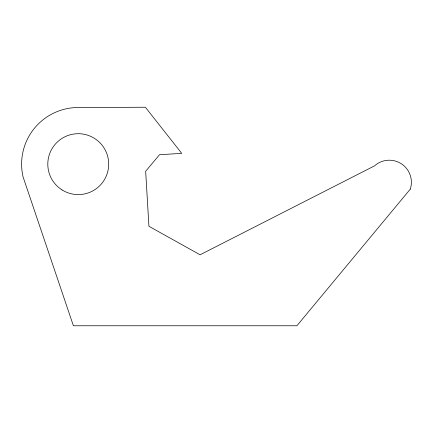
<?xml version="1.0" encoding="UTF-8"?>
<svg xmlns="http://www.w3.org/2000/svg" width="433" height="433" viewBox="0 0 433 433"><rect width="100%" height="100%" fill="white"/><g stroke="black" fill="none" stroke-linecap="round" stroke-linejoin="round"><path stroke-width="0.65" d="M410.3 189.124L296.886 325.773L73.404 325.773L23.052 176.837A56.636 56.636 0 0 1 80.278 107.546L145.374 107.227L181.73 153.363L159.512 154.716L145.661 171.262L148.925 226.286L200.089 254.788L374.518 165.871A22.088 22.088 0 0 1 410.3 189.124M62.092 189.952A30.445 30.445 0 0 0 108.678 165.238A30.445 30.445 0 0 0 63.981 137.25A30.445 30.445 0 0 0 62.092 189.952"/></g></svg>
